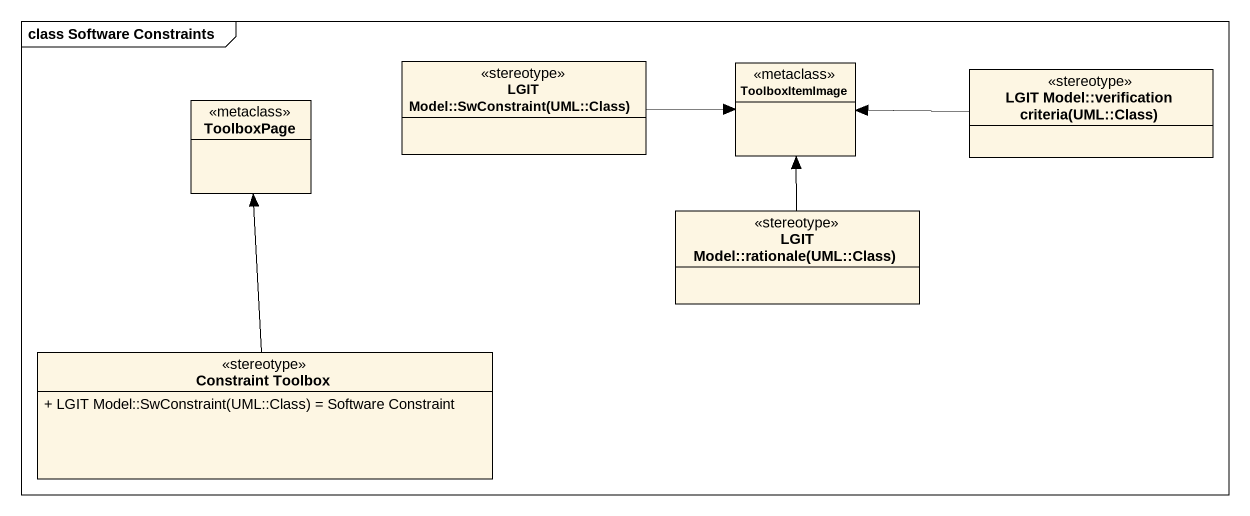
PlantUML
@startuml
mainframe class Software Constraints
hide circle
hide empty members
skinparam classAttributeIconSize 0
class ToolboxPage <<metaclass>>
class "LGIT Model::SwConstraint(UML::Class)" as LGIT_Model_SwConstraint_UML <<stereotype>>
class ToolboxItemImage <<metaclass>>
class "LGIT Model::verification criteria(UML::Class)" as LGIT_Model_verification <<stereotype>>
class "LGIT Model::rationale(UML::Class)" as LGIT_Model_rationale_UML <<stereotype>>
class "Constraint Toolbox" as Constraint_Toolbox <<stereotype>> {
  {field} + LGIT Model::SwConstraint(UML::Class) = Software Constraint
}
LGIT_Model_SwConstraint_UML -right-> ToolboxItemImage
LGIT_Model_verification -left-> ToolboxItemImage
LGIT_Model_rationale_UML -up-> ToolboxItemImage
Constraint_Toolbox -up-> ToolboxPage
@enduml
